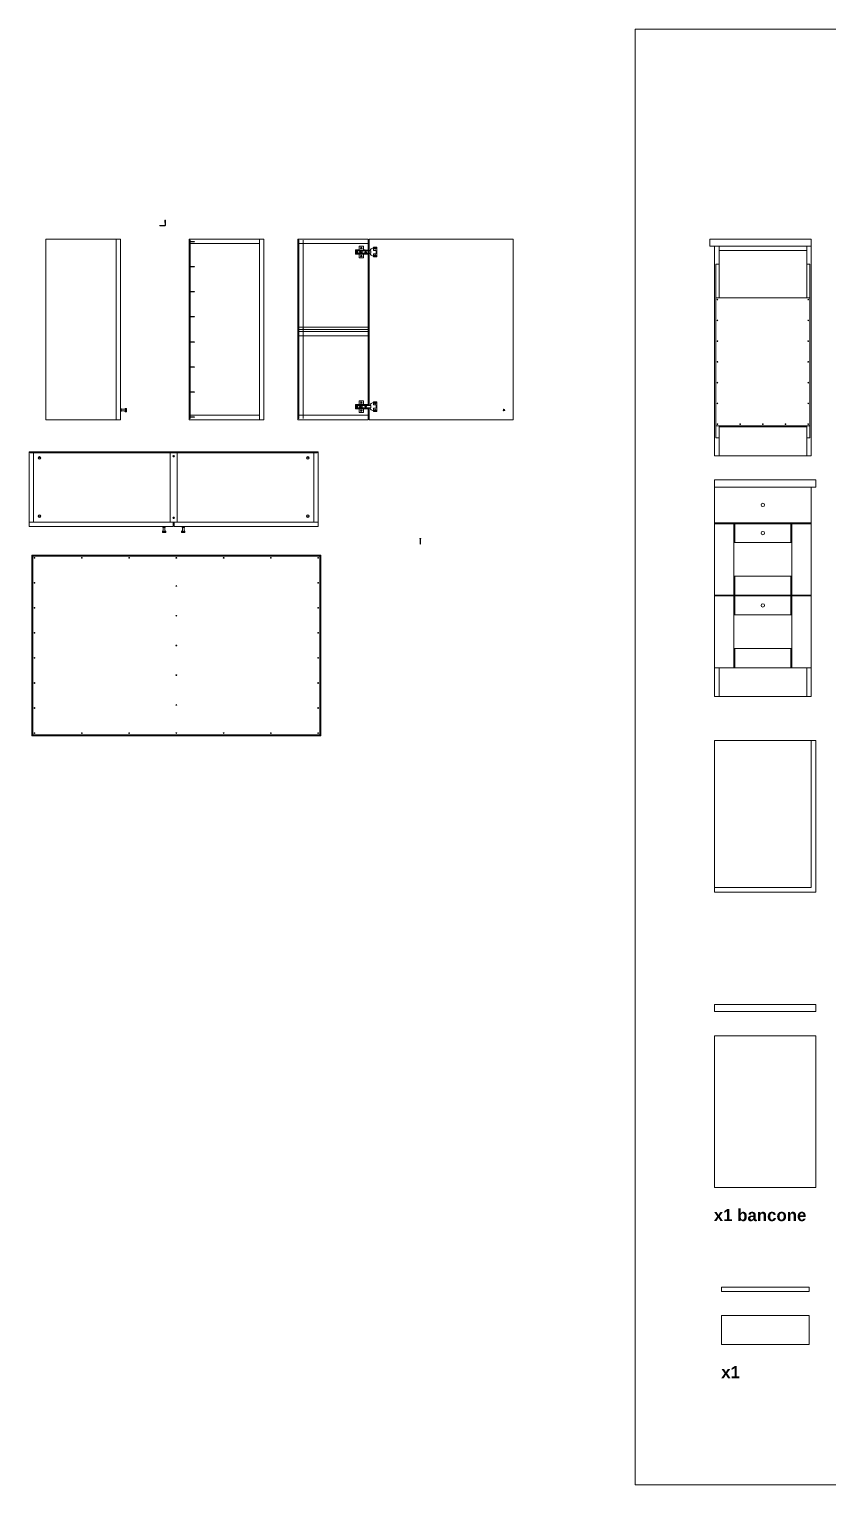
# Model space of a CAD drawing. Header units: metres. Extents: x -27.1 to 47.9, y -10.7 to 6.6.
# Drawn here: x -7.7 to -4.39, y -7.28 to -1.24 of the extents above; entities that cross this region are included whole.
import ezdxf

# ---------------------------------------------------------------- set-up
doc = ezdxf.new("R2010")
doc.units = ezdxf.units.M
doc.header["$MEASUREMENT"] = 0
for name, color, linetype, lineweight in [('0_Num_Penna__3', 3, 'Continuous', 18), ('0_Num_Penna__6', 6, 'Continuous', 18), ('A-FURN-BATH_Num_Penna__251_Num_Penna__251_Num_Penna__2_Num_Penna__251_Num_Penna__251_Num_Penna__251_Num_Penna__251_Num_Penna__251_Num_Penna__251_Num_Penna__251_Num_Penna__251_Num_Penna__251_Num_Penna__86', 86, 'Continuous', 18), ('A-FURN_Num_Penna__252_Num_Penna__252_Num_Penna__3_Num_Penna__252_Num_Penna__252_Num_Penna__252_Num_Penna__252_Num_Penna__252_Num_Penna__252_Num_Penna__252_Num_Penna__3_Num_Penna__3_Num_Penna__3_Num_Penna__3', 3, 'Continuous', 18), ('A-FURN_Num_Penna__252_Num_Penna__252_Num_Penna__3_Num_Penna__252_Num_Penna__252_Num_Penna__252_Num_Penna__252_Num_Penna__252_Num_Penna__252_Num_Penna__252_Num_Penna__62_Num_Penna__62_Num_Penna__62_Num_Penna__62', 62, 'Continuous', 18), ('A-FURN_Num_Penna__252_Num_Penna__252_Num_Penna__3_Num_Penna__252_Num_Penna__252_Num_Penna__252_Num_Penna__252_Num_Penna__252_Num_Penna__252_Num_Penna__252_Num_Penna__6_Num_Penna__6_Num_Penna__6_Num_Penna__6', 6, 'Continuous', 18), ('A-FURN_Num_Penna__252_Num_Penna__252_Num_Penna__3_Num_Penna__252_Num_Penna__252_Num_Penna__252_Num_Penna__252_Num_Penna__252_Num_Penna__252_Num_Penna__252_Num_Penna__8_Num_Penna__8_Num_Penna__8_Num_Penna__8', 8, 'Continuous', 18), ('A-FURN_Num_Penna__252_Num_Penna__252_Num_Penna__3_Num_Penna__252_Num_Penna__252_Num_Penna__252_Num_Penna__252_Num_Penna__252_Num_Penna__252_Num_Penna__5_Num_Penna__5_Num_Penna__5_Num_Penna__5_Num_Penna__5', 5, 'Continuous', 18), ('A-FURN_Num_Penna__8_Num_Penna__8_Num_Penna__8_Num_Penna__8_Num_Penna__8_Num_Penna__8_Num_Penna__8_Num_Penna__8_Num_Penna__8_Num_Penna__8_Num_Penna__82_Num_Penna__3', 3, 'Continuous', 18), ('A-FURN_Num_Penna__8_Num_Penna__8_Num_Penna__8_Num_Penna__8_Num_Penna__8_Num_Penna__8_Num_Penna__8_Num_Penna__8_Num_Penna__8_Num_Penna__8_Num_Penna__82_Num_Penna__82', 82, 'Continuous', 18), ('A-SECT-PATT_Num_Penna__6_Num_Penna__6_Num_Penna__6_Num_Penna__6_Num_Penna__6_Num_Penna__6_Num_Penna__3_Num_Penna__3_Num_Penna__3_Num_Penna__3_Num_Penna__3_Num_Penna__5', 5, 'Continuous', 18), ('A-SECT-PATT_Num_Penna__6_Num_Penna__6_Num_Penna__6_Num_Penna__6_Num_Penna__6_Num_Penna__6_Num_Penna__5_Num_Penna__5_Num_Penna__5_Num_Penna__5_Num_Penna__5_Num_Penna__5', 5, 'Continuous', 18), ('A-SECT-PATT_Num_Penna__6_Num_Penna__6_Num_Penna__6_Num_Penna__6_Num_Penna__6_Num_Penna__6_Num_Penna__6_Num_Penna__6_Num_Penna__6_Num_Penna__3_Num_Penna__3_Num_Penna__5', 5, 'Continuous', 18), ('A-SECT-PATT_Num_Penna__6_Num_Penna__6_Num_Penna__6_Num_Penna__6_Num_Penna__6_Num_Penna__6_Num_Penna__6_Num_Penna__6_Num_Penna__6_Num_Penna__6_Num_Penna__6_Num_Penna__6', 6, 'Continuous', 18), ('A-SECT-PATT_Num_Penna__6_Num_Penna__6_Num_Penna__6_Num_Penna__6_Num_Penna__6_Num_Penna__6_Num_Penna__6_Num_Penna__6_Num_Penna__6_Num_Penna__6_Num_Penna__6_Num_Penna__6_Num_Penna__6', 6, 'Continuous', 18), ('PDF10_Solid Fills_Num_Penna__5_Num_Penna__5_Num_Penna__5_Num_Penna__5_Num_Penna__5_Num_Penna__5_Num_Penna__5', 5, 'Continuous', 18), ('PDF10_Solid Fills_Num_Penna__82_Num_Penna__82_Num_Penna__82_Num_Penna__82_Num_Penna__82_Num_Penna__82_Num_Penna__82', 82, 'Continuous', 18), ('PDF11_Geometry_Num_Penna__7_Num_Penna__7_Num_Penna__7_Num_Penna__8_Num_Penna__8_Num_Penna__8_Num_Penna__8', 8, 'Continuous', 18), ('PDF16_Geometry_Num_Penna__5_Num_Penna__5_Num_Penna__5_Num_Penna__5_Num_Penna__5_Num_Penna__5_Num_Penna__5_Num_Penna__5_Num_Penna__5_Num_Penna__5_Num_Penna__5_Num_Penna__5_Num_Penna__5', 5, 'Continuous', 18), ('PDF16_Geometry_Num_Penna__6_Num_Penna__6_Num_Penna__3_Num_Penna__3_Num_Penna__3_Num_Penna__3_Num_Penna__3_Num_Penna__3_Num_Penna__3_Num_Penna__3_Num_Penna__3_Num_Penna__3_Num_Penna__3', 3, 'Continuous', 18), ('PDF16_Geometry_Num_Penna__6_Num_Penna__6_Num_Penna__6_Num_Penna__3_Num_Penna__3_Num_Penna__3_Num_Penna__3_Num_Penna__3_Num_Penna__3_Num_Penna__3_Num_Penna__3_Num_Penna__3_Num_Penna__3', 3, 'Continuous', 18), ('PDF16_Geometry_Num_Penna__6_Num_Penna__6_Num_Penna__6_Num_Penna__6_Num_Penna__6_Num_Penna__6_Num_Penna__6_Num_Penna__6_Num_Penna__6_Num_Penna__6_Num_Penna__6_Num_Penna__6_Num_Penna__6', 6, 'Continuous', 18), ('PDF17_Geometry_Num_Penna__1_Num_Penna__255_Num_Penna__255_Num_Penna__255_Num_Penna__255_Num_Penna__255_Num_Penna__255', 255, 'Continuous', 18), ('PDF_Geometry_Num_Penna__7_Num_Penna__7_Num_Penna__3_Num_Penna__3_Num_Penna__3_Num_Penna__3_Num_Penna__3_Num_Penna__3_Num_Penna__6_Num_Penna__6_Num_Penna__6_Num_Penna__6_Num_Penna__6', 6, 'Continuous', 18), ('PDF_Geometry_Num_Penna__7_Num_Penna__7_Num_Penna__3_Num_Penna__6_Num_Penna__6_Num_Penna__6_Num_Penna__6_Num_Penna__6_Num_Penna__6_Num_Penna__6_Num_Penna__6_Num_Penna__6_Num_Penna__6', 6, 'Continuous', 18), ('viti_Num_Penna__6_Num_Penna__6_Num_Penna__6_Num_Penna__6', 6, 'Continuous', 18)]:
    doc.layers.add(name, color=color, linetype=linetype, lineweight=lineweight)
doc.styles.add('GENERATED_STYLE_2', font='Arial')

msp = doc.modelspace()

# ---------------------------------------------------------------- hatches: boundary and pattern name
at = {"layer": 'PDF17_Geometry_Num_Penna__1_Num_Penna__255_Num_Penna__255_Num_Penna__255_Num_Penna__255_Num_Penna__255_Num_Penna__255', "linetype": 'Continuous', "lineweight": 18}
for points in [[(-7.1311, -2.9304, 0.006677), (-7.1309, -2.9302)], [(-7.1294, -2.9167, 0.006744), (-7.1292, -2.9165)], [(-7.1294, -2.9198, 0.006744), (-7.1292, -2.9196)], [(-7.1288, -2.9436, 0.006666), (-7.1286, -2.9434)], [(-7.1286, -2.9434, 0.035982), (-7.1284, -2.9434)], [(-7.1187, -2.9303, 0.006666), (-7.1185, -2.9302)], [(-7.1169, -2.9167, 0.006677), (-7.1167, -2.9166)]]:
    msp.add_hatch(color=255, dxfattribs=at).paths.add_polyline_path(points)

# ---------------------------------------------------------------- linework, layer by layer
at = {"layer": '0_Num_Penna__3', "color": 3, "linetype": 'Continuous', "lineweight": 18}
msp.add_line((-4.4563, -4.8039), (-4.8563, -4.8039), dxfattribs=at)
at = {"layer": '0_Num_Penna__6', "color": 6, "linetype": 'Continuous', "lineweight": 18}
for p, q in [((-4.8283, -6.4631), (-4.4643, -6.4631)), ((-4.8283, -6.4811), (-4.8283, -6.4631)), ((-4.4643, -6.4811), (-4.4643, -6.4631)), ((-4.8283, -6.4811), (-4.4643, -6.4811)), ((-4.8283, -6.5811), (-4.4643, -6.5811)), ((-4.8283, -6.7011), (-4.8283, -6.5811)), ((-4.4643, -6.5811), (-4.4643, -6.7011)), ((-4.4643, -6.7011), (-4.8283, -6.7011))]:
    msp.add_line(p, q, dxfattribs=at)
at = {"layer": 'A-FURN_Num_Penna__252_Num_Penna__252_Num_Penna__3_Num_Penna__252_Num_Penna__252_Num_Penna__252_Num_Penna__252_Num_Penna__252_Num_Penna__252_Num_Penna__252_Num_Penna__3_Num_Penna__3_Num_Penna__3_Num_Penna__3', "color": 3, "linetype": 'Continuous', "lineweight": 18}
msp.add_line((-6.295, -2.4865), (-6.5825, -2.4865), dxfattribs=at)
at = {"layer": 'A-FURN_Num_Penna__252_Num_Penna__252_Num_Penna__3_Num_Penna__252_Num_Penna__252_Num_Penna__252_Num_Penna__252_Num_Penna__252_Num_Penna__252_Num_Penna__252_Num_Penna__62_Num_Penna__62_Num_Penna__62_Num_Penna__62', "color": 62, "linetype": 'Continuous', "lineweight": 18}
for centre in [(-6.5645, -2.4865), (-6.5645, -2.5135)]:
    msp.add_circle(centre, 0.002, dxfattribs=at)
at = {"layer": 'A-FURN_Num_Penna__252_Num_Penna__252_Num_Penna__3_Num_Penna__252_Num_Penna__252_Num_Penna__252_Num_Penna__252_Num_Penna__252_Num_Penna__252_Num_Penna__252_Num_Penna__6_Num_Penna__6_Num_Penna__6_Num_Penna__6', "color": 6, "linetype": 'Continuous', "lineweight": 18}
for p, q in [((-6.295, -2.4775), (-6.5825, -2.4775)), ((-6.295, -2.4955), (-6.5825, -2.4955)), ((-6.295, -2.5135), (-6.5825, -2.5135))]:
    msp.add_line(p, q, dxfattribs=at)
at = {"layer": 'A-FURN_Num_Penna__252_Num_Penna__252_Num_Penna__3_Num_Penna__252_Num_Penna__252_Num_Penna__252_Num_Penna__252_Num_Penna__252_Num_Penna__252_Num_Penna__252_Num_Penna__8_Num_Penna__8_Num_Penna__8_Num_Penna__8', "color": 8, "linetype": 'Continuous', "lineweight": 18}
for p, q in [((-7.1598, -2.0574), (-7.1598, -2.0544)), ((-7.1598, -2.0544), (-7.159, -2.0544)), ((-7.159, -2.0574), (-7.159, -2.0544)), ((-7.1388, -2.0332), (-7.1358, -2.0332)), ((-7.1388, -2.0332), (-7.1388, -2.0341)), ((-7.1388, -2.0341), (-7.1358, -2.0341)), ((-7.1358, -2.0332), (-7.1358, -2.0341)), ((-7.1598, -2.0574), (-7.159, -2.0574)), ((-7.0382, -2.1243), (-7.0382, -2.1213)), ((-7.0382, -2.1213), (-7.0374, -2.1213)), ((-7.0382, -2.1243), (-7.0374, -2.1243)), ((-7.0374, -2.1243), (-7.0374, -2.1213)), ((-7.0382, -2.2282), (-7.0382, -2.2252)), ((-7.0382, -2.2252), (-7.0374, -2.2252)), ((-7.0382, -2.2282), (-7.0374, -2.2282)), ((-7.0374, -2.2282), (-7.0374, -2.2252)), ((-7.0382, -2.3321), (-7.0382, -2.3291)), ((-7.0382, -2.3291), (-7.0374, -2.3291)), ((-7.0382, -2.3321), (-7.0374, -2.3321)), ((-7.0374, -2.3321), (-7.0374, -2.3291)), ((-7.0382, -2.4361), (-7.0382, -2.4331)), ((-7.0382, -2.4331), (-7.0374, -2.4331)), ((-7.0382, -2.4361), (-7.0374, -2.4361)), ((-7.0374, -2.4361), (-7.0374, -2.4331)), ((-7.0382, -2.54), (-7.0382, -2.537)), ((-7.0382, -2.537), (-7.0374, -2.537)), ((-7.0374, -2.54), (-7.0374, -2.537)), ((-7.0382, -2.54), (-7.0374, -2.54)), ((-7.0382, -2.6439), (-7.0382, -2.6409)), ((-7.0382, -2.6409), (-7.0374, -2.6409)), ((-7.0382, -2.6439), (-7.0374, -2.6439)), ((-7.0374, -2.6439), (-7.0374, -2.6409)), ((-7.0382, -2.7478), (-7.0382, -2.7448)), ((-7.0382, -2.7448), (-7.0374, -2.7448)), ((-7.0382, -2.7478), (-7.0374, -2.7478)), ((-7.0374, -2.7478), (-7.0374, -2.7448)), ((-7.0382, -2.8518), (-7.0382, -2.8488)), ((-7.0382, -2.8488), (-7.0374, -2.8488)), ((-7.0382, -2.8518), (-7.0374, -2.8518)), ((-7.0374, -2.8518), (-7.0374, -2.8488)), ((-6.0797, -3.3554), (-6.0767, -3.3554)), ((-6.0797, -3.3554), (-6.0797, -3.3563)), ((-6.0797, -3.3563), (-6.0767, -3.3563)), ((-6.0767, -3.3554), (-6.0767, -3.3563))]:
    msp.add_line(p, q, dxfattribs=at)
at = {"layer": 'A-FURN_Num_Penna__252_Num_Penna__252_Num_Penna__3_Num_Penna__252_Num_Penna__252_Num_Penna__252_Num_Penna__252_Num_Penna__252_Num_Penna__252_Num_Penna__5_Num_Penna__5_Num_Penna__5_Num_Penna__5_Num_Penna__5', "color": 5, "linetype": 'Continuous', "lineweight": 18}
for centre in [(-4.8451, -2.363), (-4.4676, -2.363), (-4.8451, -2.4492), (-4.4676, -2.4492), (-4.8451, -2.5354), (-4.4676, -2.5354), (-4.8451, -2.6216), (-4.4676, -2.6216), (-4.8451, -2.7078), (-4.4676, -2.7078), (-4.8451, -2.794), (-4.4676, -2.794), (-4.8451, -2.8802), (-4.7507, -2.8802), (-4.6563, -2.8802), (-4.562, -2.8802), (-4.4676, -2.8802), (-7.6796, -3.4351), (-7.4834, -3.4351), (-7.2871, -3.4351), (-7.0909, -3.4351), (-6.8946, -3.4351), (-6.6984, -3.4351), (-6.5021, -3.4351), (-7.6796, -3.539), (-7.0909, -3.5519), (-6.5021, -3.539), (-7.6796, -3.643), (-7.0909, -3.6754), (-6.5021, -3.643), (-7.6796, -3.7469), (-6.5021, -3.7469), (-7.0909, -3.7989), (-7.6796, -3.8508), (-6.5021, -3.8508), (-7.0909, -3.9224), (-7.6796, -3.9548), (-6.5021, -3.9548), (-7.0909, -4.0459), (-7.6796, -4.0587), (-6.5021, -4.0587), (-7.6796, -4.1626), (-7.4834, -4.1626), (-7.2871, -4.1626), (-7.0909, -4.1626), (-6.8946, -4.1626), (-6.6984, -4.1626), (-6.5021, -4.1626)]:
    msp.add_circle(centre, 0.0015, dxfattribs=at)
at = {"layer": 'A-FURN_Num_Penna__8_Num_Penna__8_Num_Penna__8_Num_Penna__8_Num_Penna__8_Num_Penna__8_Num_Penna__8_Num_Penna__8_Num_Penna__8_Num_Penna__8_Num_Penna__82_Num_Penna__3', "color": 3, "linetype": 'Continuous', "lineweight": 18}
msp.add_line((-4.4563, -4.1939), (-4.4563, -4.8039), dxfattribs=at)
at = {"layer": 'A-FURN_Num_Penna__8_Num_Penna__8_Num_Penna__8_Num_Penna__8_Num_Penna__8_Num_Penna__8_Num_Penna__8_Num_Penna__8_Num_Penna__8_Num_Penna__8_Num_Penna__82_Num_Penna__82', "color": 82, "linetype": 'Continuous', "lineweight": 18}
for p, q in [((-5.1859, -1.24), (2.814, -1.24)), ((-5.1859, -7.2841), (-5.1859, -1.24)), ((2.814, -7.2841), (-5.1859, -7.2841))]:
    msp.add_line(p, q, dxfattribs=at)
at = {"layer": 'A-SECT-PATT_Num_Penna__6_Num_Penna__6_Num_Penna__6_Num_Penna__6_Num_Penna__6_Num_Penna__6_Num_Penna__3_Num_Penna__3_Num_Penna__3_Num_Penna__3_Num_Penna__3_Num_Penna__5', "color": 5, "linetype": 'Continuous', "lineweight": 18}
for p, q in [((-4.8563, -3.2895), (-4.8563, -3.2935)), ((-4.4563, -3.2895), (-4.4563, -3.2935)), ((-4.8563, -3.5895), (-4.8563, -3.5935)), ((-4.4563, -3.5895), (-4.4563, -3.5935))]:
    msp.add_line(p, q, dxfattribs=at)
at = {"layer": 'A-SECT-PATT_Num_Penna__6_Num_Penna__6_Num_Penna__6_Num_Penna__6_Num_Penna__6_Num_Penna__6_Num_Penna__5_Num_Penna__5_Num_Penna__5_Num_Penna__5_Num_Penna__5_Num_Penna__5', "color": 5, "linetype": 'Continuous', "lineweight": 18}
for centre in [(-4.6563, -3.2155), (-4.6563, -3.3325), (-4.6563, -3.6325)]:
    msp.add_circle(centre, 0.007, dxfattribs=at)
at = {"layer": 'A-SECT-PATT_Num_Penna__6_Num_Penna__6_Num_Penna__6_Num_Penna__6_Num_Penna__6_Num_Penna__6_Num_Penna__6_Num_Penna__6_Num_Penna__6_Num_Penna__3_Num_Penna__3_Num_Penna__5', "color": 5, "linetype": 'Continuous', "lineweight": 18}
msp.add_line((-4.8383, -3.0115), (-4.4743, -3.0115), dxfattribs=at)
at = {"layer": 'A-SECT-PATT_Num_Penna__6_Num_Penna__6_Num_Penna__6_Num_Penna__6_Num_Penna__6_Num_Penna__6_Num_Penna__6_Num_Penna__6_Num_Penna__6_Num_Penna__6_Num_Penna__6_Num_Penna__6', "color": 6, "linetype": 'Continuous', "lineweight": 18}
for p, q in [((-4.8763, -2.1115), (-4.8763, -2.1415)), ((-4.4563, -2.1115), (-4.8763, -2.1115)), ((-4.4563, -2.1115), (-4.4563, -2.1415)), ((-4.8763, -2.1415), (-4.4563, -2.1415)), ((-4.8563, -2.1415), (-4.8563, -2.8915)), ((-4.8383, -2.1415), (-4.8383, -2.3562)), ((-4.8383, -2.1595), (-4.4743, -2.1595)), ((-4.4743, -2.1415), (-4.4743, -2.3562)), ((-4.4563, -2.1415), (-4.4563, -2.8915)), ((-4.8518, -2.2165), (-4.8518, -2.9365)), ((-4.8518, -2.2165), (-4.8383, -2.2165)), ((-4.4743, -2.2165), (-4.4608, -2.2165)), ((-4.4608, -2.2165), (-4.4608, -2.9365)), ((-4.8518, -2.3562), (-4.4608, -2.3562)), ((-4.8563, -2.8915), (-4.8563, -3.0115)), ((-4.8518, -2.887), (-4.8383, -2.887)), ((-4.8383, -2.887), (-4.8383, -3.0115)), ((-4.8383, -2.887), (-4.4743, -2.887)), ((-4.8383, -2.8915), (-4.4743, -2.8915)), ((-4.4743, -2.887), (-4.4743, -3.0115)), ((-4.4743, -2.887), (-4.4608, -2.887)), ((-4.4563, -2.8915), (-4.4563, -3.0115)), ((-4.8518, -2.9365), (-4.8383, -2.9365)), ((-4.4743, -2.9365), (-4.4608, -2.9365)), ((-4.8563, -3.0115), (-4.8383, -3.0115)), ((-4.4743, -3.0115), (-4.4563, -3.0115)), ((-4.8563, -3.1115), (-4.4363, -3.1115)), ((-4.8563, -3.1115), (-4.8563, -3.2895)), ((-4.4363, -3.1415), (-4.8563, -3.1415)), ((-4.4563, -3.1415), (-4.4563, -3.2895)), ((-4.4363, -3.1115), (-4.4363, -3.1415)), ((-4.4563, -3.2895), (-4.8563, -3.2895)), ((-4.4563, -3.2935), (-4.8563, -3.2935)), ((-4.8563, -3.2935), (-4.8563, -3.5895)), ((-4.7763, -3.2935), (-4.7763, -3.5895)), ((-4.7723, -3.2935), (-4.7723, -3.3715)), ((-4.5403, -3.2935), (-4.5403, -3.3715)), ((-4.5363, -3.2935), (-4.5363, -3.5895)), ((-4.4563, -3.2935), (-4.4563, -3.5895)), ((-4.5363, -3.3715), (-4.7763, -3.3715)), ((-4.5363, -3.5115), (-4.7763, -3.5115)), ((-4.7723, -3.5115), (-4.7723, -3.5895)), ((-4.5403, -3.5115), (-4.5403, -3.5895)), ((-4.8563, -3.5895), (-4.4563, -3.5895)), ((-4.8563, -3.5935), (-4.4563, -3.5935)), ((-4.8563, -3.5935), (-4.8563, -4.0115)), ((-4.7763, -3.5935), (-4.7763, -3.8915)), ((-4.7723, -3.5935), (-4.7723, -3.6715)), ((-4.5403, -3.5935), (-4.5403, -3.6715)), ((-4.5363, -3.5935), (-4.5363, -3.8915)), ((-4.4563, -3.5935), (-4.4563, -4.0115)), ((-4.5363, -3.6715), (-4.7763, -3.6715)), ((-4.5363, -3.8115), (-4.7763, -3.8115)), ((-4.7723, -3.8115), (-4.7723, -3.8915)), ((-4.5403, -3.8115), (-4.5403, -3.8915)), ((-4.4563, -3.8915), (-4.8563, -3.8915)), ((-4.8383, -3.8915), (-4.8383, -4.0115)), ((-4.4743, -3.8915), (-4.4743, -4.0115)), ((-4.4563, -4.0115), (-4.8563, -4.0115)), ((-4.8563, -4.1939), (-4.8563, -4.8239)), ((-4.8563, -4.1939), (-4.4363, -4.1939)), ((-4.4363, -4.1939), (-4.4363, -4.8239)), ((-4.8563, -4.8239), (-4.4363, -4.8239)), ((-4.8563, -5.2891), (-4.4363, -5.2891)), ((-4.8563, -5.2891), (-4.8563, -5.3191)), ((-4.4363, -5.2891), (-4.4363, -5.3191)), ((-4.4363, -5.3191), (-4.8563, -5.3191)), ((-4.8563, -5.4191), (-4.8563, -6.0491)), ((-4.8563, -5.4191), (-4.4363, -5.4191)), ((-4.4363, -5.4191), (-4.4363, -6.0491)), ((-4.8563, -6.0491), (-4.4363, -6.0491))]:
    msp.add_line(p, q, dxfattribs=at)
at = {"layer": 'A-SECT-PATT_Num_Penna__6_Num_Penna__6_Num_Penna__6_Num_Penna__6_Num_Penna__6_Num_Penna__6_Num_Penna__6_Num_Penna__6_Num_Penna__6_Num_Penna__6_Num_Penna__6_Num_Penna__6_Num_Penna__6', "color": 6, "linetype": 'Continuous', "lineweight": 18}
for p, q in [((-6.291, -2.1115), (-6.291, -2.8021)), ((-6.291, -2.8129), (-6.291, -2.8615))]:
    msp.add_line(p, q, dxfattribs=at)
at = {"layer": 'PDF10_Solid Fills_Num_Penna__5_Num_Penna__5_Num_Penna__5_Num_Penna__5_Num_Penna__5_Num_Penna__5_Num_Penna__5', "color": 5, "linetype": 'Continuous', "lineweight": 18}
for p, q in [((-5.7322, -2.8215), (-5.7315, -2.8205)), ((-5.7322, -2.8215), (-5.7315, -2.8225)), ((-5.7315, -2.8205), (-5.7304, -2.8205)), ((-5.7315, -2.8225), (-5.7304, -2.8225)), ((-5.7297, -2.8215), (-5.7304, -2.8205)), ((-5.7297, -2.8215), (-5.7304, -2.8225)), ((-7.6566, -3.0196), (-7.6616, -3.0196)), ((-7.6566, -3.0206), (-7.6616, -3.0206)), ((-7.1033, -3.0131), (-7.1027, -3.0121)), ((-7.1033, -3.0131), (-7.1027, -3.0141)), ((-7.1027, -3.0121), (-7.1015, -3.0121)), ((-7.1027, -3.0141), (-7.1015, -3.0141)), ((-7.1009, -3.0131), (-7.1015, -3.0121)), ((-7.1009, -3.0131), (-7.1015, -3.0141)), ((-6.5476, -3.0196), (-6.5426, -3.0196)), ((-6.5476, -3.0206), (-6.5426, -3.0206)), ((-7.6566, -3.2616), (-7.6616, -3.2616)), ((-7.6566, -3.2626), (-7.6616, -3.2626)), ((-6.5476, -3.2616), (-6.5426, -3.2616)), ((-6.5476, -3.2626), (-6.5426, -3.2626)), ((-7.1033, -3.2691), (-7.1027, -3.2681)), ((-7.1033, -3.2691), (-7.1027, -3.2701)), ((-7.1027, -3.2681), (-7.1015, -3.2681)), ((-7.1027, -3.2701), (-7.1015, -3.2701)), ((-7.1009, -3.2691), (-7.1015, -3.2681)), ((-7.1009, -3.2691), (-7.1015, -3.2701))]:
    msp.add_line(p, q, dxfattribs=at)
for centre, radius in [((-5.731, -2.8215), 0.003), ((-7.6591, -3.0201), 0.005), ((-7.1021, -3.0131), 0.003), ((-6.5451, -3.0201), 0.005), ((-7.6591, -3.2621), 0.005), ((-6.5451, -3.2621), 0.005), ((-7.1021, -3.2691), 0.003)]:
    msp.add_circle(centre, radius, dxfattribs=at)
for centre, start, end in [((-7.6616, -3.0201), 90, 270), ((-7.6566, -3.0201), 270, 90), ((-6.5476, -3.0201), 90, 270), ((-6.5426, -3.0201), 270, 90), ((-7.6616, -3.2621), 90, 270), ((-7.6566, -3.2621), 270, 90), ((-6.5476, -3.2621), 90, 270), ((-6.5426, -3.2621), 270, 90)]:
    msp.add_arc(centre, 0.0005, start, end, dxfattribs=at)
at = {"layer": 'PDF10_Solid Fills_Num_Penna__82_Num_Penna__82_Num_Penna__82_Num_Penna__82_Num_Penna__82_Num_Penna__82_Num_Penna__82', "color": 82, "linetype": 'Continuous', "lineweight": 18}
for p, q in [((-7.6641, -3.0196), (-7.6641, -3.0196)), ((-7.6641, -3.0206), (-7.6641, -3.0206)), ((-7.6541, -3.0196), (-7.6541, -3.0196)), ((-7.6541, -3.0206), (-7.6541, -3.0206)), ((-6.5501, -3.0196), (-6.5501, -3.0196)), ((-6.5501, -3.0206), (-6.5501, -3.0206)), ((-6.5401, -3.0196), (-6.5401, -3.0196)), ((-6.5401, -3.0206), (-6.5401, -3.0206))]:
    msp.add_line(p, q, dxfattribs=at)
at = {"layer": 'PDF11_Geometry_Num_Penna__7_Num_Penna__7_Num_Penna__7_Num_Penna__8_Num_Penna__8_Num_Penna__8_Num_Penna__8', "color": 8, "linetype": 'Continuous', "lineweight": 18, "flags": 128}
for points in [[(-7.1381, -2.0341), (-7.138, -2.0541)], [(-7.1372, -2.0558), (-7.138, -2.0541)], [(-7.1365, -2.0541), (-7.1372, -2.0558)], [(-7.1365, -2.0341), (-7.1365, -2.0541)], [(-7.159, -2.0551), (-7.1389, -2.0551)], [(-7.159, -2.0566), (-7.1389, -2.0566)], [(-7.1389, -2.0551), (-7.1372, -2.0558)], [(-7.1372, -2.0558), (-7.1389, -2.0566)], [(-7.0374, -2.122), (-7.0173, -2.1219)], [(-7.0374, -2.1235), (-7.0173, -2.1235)], [(-7.0173, -2.1219), (-7.0156, -2.1227)], [(-7.0156, -2.1227), (-7.0173, -2.1235)], [(-7.0374, -2.2259), (-7.0173, -2.2259)], [(-7.0374, -2.2275), (-7.0173, -2.2274)], [(-7.0173, -2.2259), (-7.0156, -2.2266)], [(-7.0156, -2.2266), (-7.0173, -2.2274)], [(-7.0374, -2.3299), (-7.0173, -2.3298)], [(-7.0374, -2.3314), (-7.0173, -2.3313)], [(-7.0173, -2.3298), (-7.0156, -2.3306)], [(-7.0156, -2.3306), (-7.0173, -2.3313)], [(-7.0374, -2.4338), (-7.0173, -2.4337)], [(-7.0374, -2.4353), (-7.0173, -2.4352)], [(-7.0173, -2.4337), (-7.0156, -2.4345)], [(-7.0156, -2.4345), (-7.0173, -2.4352)], [(-7.0374, -2.5377), (-7.0173, -2.5377)], [(-7.0173, -2.5377), (-7.0156, -2.5384)], [(-7.0156, -2.5384), (-7.0173, -2.5392)], [(-7.0374, -2.5392), (-7.0173, -2.5392)], [(-7.0374, -2.6417), (-7.0173, -2.6416)], [(-7.0374, -2.6432), (-7.0173, -2.6431)], [(-7.0173, -2.6416), (-7.0156, -2.6423)], [(-7.0156, -2.6423), (-7.0173, -2.6431)], [(-7.0374, -2.7456), (-7.0173, -2.7455)], [(-7.0374, -2.7471), (-7.0173, -2.747)], [(-7.0173, -2.7455), (-7.0156, -2.7463)], [(-7.0156, -2.7463), (-7.0173, -2.747)], [(-7.0374, -2.8495), (-7.0173, -2.8494)], [(-7.0374, -2.851), (-7.0173, -2.851)], [(-7.0173, -2.8494), (-7.0156, -2.8502)], [(-7.0156, -2.8502), (-7.0173, -2.851)], [(-6.079, -3.3563), (-6.0789, -3.3764)], [(-6.0781, -3.378), (-6.0789, -3.3764)], [(-6.0774, -3.3764), (-6.0781, -3.378)], [(-6.0774, -3.3563), (-6.0774, -3.3764)]]:
    msp.add_lwpolyline(points, dxfattribs=at)
at = {"layer": 'PDF16_Geometry_Num_Penna__5_Num_Penna__5_Num_Penna__5_Num_Penna__5_Num_Penna__5_Num_Penna__5_Num_Penna__5_Num_Penna__5_Num_Penna__5_Num_Penna__5_Num_Penna__5_Num_Penna__5_Num_Penna__5', "color": 5, "linetype": 'Continuous', "lineweight": 18}
for p, q in [((-7.3197, -2.817), (-7.3234, -2.817)), ((-7.3234, -2.817), (-7.3234, -2.8259)), ((-7.3197, -2.8259), (-7.3234, -2.8259)), ((-7.3197, -2.817), (-7.3197, -2.8259)), ((-7.3066, -2.8185), (-7.3182, -2.8185)), ((-7.3066, -2.8245), (-7.3182, -2.8245)), ((-7.3023, -2.8145), (-7.3066, -2.8185)), ((-7.3023, -2.8285), (-7.3066, -2.8245)), ((-7.2984, -2.8145), (-7.3023, -2.8145)), ((-7.3023, -2.8145), (-7.3023, -2.8285)), ((-7.2984, -2.8285), (-7.3023, -2.8285)), ((-7.2984, -2.8145), (-7.2984, -2.8285)), ((-7.1491, -3.3261), (-7.1451, -3.3218)), ((-7.1376, -3.3051), (-7.1466, -3.3051)), ((-7.1466, -3.3087), (-7.1466, -3.3051)), ((-7.1376, -3.3087), (-7.1466, -3.3087)), ((-7.1451, -3.3218), (-7.1451, -3.3102)), ((-7.1391, -3.3218), (-7.1391, -3.3102)), ((-7.1351, -3.3261), (-7.1391, -3.3218)), ((-7.1376, -3.3087), (-7.1376, -3.3051)), ((-7.0691, -3.3261), (-7.0651, -3.3218)), ((-7.0576, -3.3051), (-7.0666, -3.3051)), ((-7.0666, -3.3087), (-7.0666, -3.3051)), ((-7.0576, -3.3087), (-7.0666, -3.3087)), ((-7.0651, -3.3218), (-7.0651, -3.3102)), ((-7.0591, -3.3218), (-7.0591, -3.3102)), ((-7.0551, -3.3261), (-7.0591, -3.3218)), ((-7.0576, -3.3087), (-7.0576, -3.3051)), ((-7.1351, -3.3261), (-7.1491, -3.3261)), ((-7.1491, -3.3301), (-7.1491, -3.3261)), ((-7.1351, -3.3301), (-7.1491, -3.3301)), ((-7.1351, -3.3301), (-7.1351, -3.3261)), ((-7.0551, -3.3261), (-7.0691, -3.3261)), ((-7.0691, -3.3301), (-7.0691, -3.3261)), ((-7.0551, -3.3301), (-7.0691, -3.3301)), ((-7.0551, -3.3301), (-7.0551, -3.3261))]:
    msp.add_line(p, q, dxfattribs=at)
for centre, start, end in [((-7.3182, -2.817), 180, 270), ((-7.3182, -2.8259), 90, 180), ((-7.1466, -3.3102), 0, 90), ((-7.1376, -3.3102), 90, 180), ((-7.0666, -3.3102), 0, 90), ((-7.0576, -3.3102), 90, 180)]:
    msp.add_arc(centre, 0.00148, start, end, dxfattribs=at)
at = {"layer": 'PDF16_Geometry_Num_Penna__6_Num_Penna__6_Num_Penna__3_Num_Penna__3_Num_Penna__3_Num_Penna__3_Num_Penna__3_Num_Penna__3_Num_Penna__3_Num_Penna__3_Num_Penna__3_Num_Penna__3_Num_Penna__3', "color": 3, "linetype": 'Continuous', "lineweight": 18}
for p, q in [((-7.6976, -2.9951), (-7.6841, -2.9951)), ((-6.5201, -2.9951), (-6.5066, -2.9951))]:
    msp.add_line(p, q, dxfattribs=at)
at = {"layer": 'PDF16_Geometry_Num_Penna__6_Num_Penna__6_Num_Penna__6_Num_Penna__3_Num_Penna__3_Num_Penna__3_Num_Penna__3_Num_Penna__3_Num_Penna__3_Num_Penna__3_Num_Penna__3_Num_Penna__3_Num_Penna__3', "color": 3, "linetype": 'Continuous', "lineweight": 18}
for p, q in [((-7.6864, -3.4239), (-7.6729, -3.4239)), ((-6.5089, -3.4239), (-6.4954, -3.4239)), ((-7.6864, -4.1739), (-7.6729, -4.1739)), ((-6.5089, -4.1739), (-6.4954, -4.1739))]:
    msp.add_line(p, q, dxfattribs=at)
at = {"layer": 'PDF16_Geometry_Num_Penna__6_Num_Penna__6_Num_Penna__6_Num_Penna__6_Num_Penna__6_Num_Penna__6_Num_Penna__6_Num_Penna__6_Num_Penna__6_Num_Penna__6_Num_Penna__6_Num_Penna__6_Num_Penna__6', "color": 6, "linetype": 'Continuous', "lineweight": 18}
for p, q in [((-7.6334, -2.8615), (-7.6334, -2.1115)), ((-7.6334, -2.1115), (-7.3234, -2.1115)), ((-7.3414, -2.1115), (-7.3414, -2.8615)), ((-7.3234, -2.1115), (-7.3234, -2.8615)), ((-7.0382, -2.8615), (-7.0382, -2.1115)), ((-7.0382, -2.1115), (-6.7282, -2.1115)), ((-6.7462, -2.1115), (-6.7462, -2.8615)), ((-6.7282, -2.1115), (-6.7282, -2.8615)), ((-6.587, -2.1115), (-6.295, -2.1115)), ((-6.587, -2.8615), (-6.587, -2.1115)), ((-6.295, -2.1115), (-6.295, -2.8021)), ((-6.291, -2.1115), (-5.693, -2.1115)), ((-5.693, -2.1115), (-5.693, -2.8615)), ((-7.0382, -2.116), (-7.0337, -2.116)), ((-7.0337, -2.122), (-7.0337, -2.116)), ((-7.0337, -2.2259), (-7.0337, -2.1235)), ((-7.0337, -2.1295), (-6.7462, -2.1295)), ((-6.587, -2.116), (-6.5825, -2.116)), ((-6.5825, -2.857), (-6.5825, -2.116)), ((-6.5825, -2.1295), (-6.295, -2.1295)), ((-6.5645, -2.857), (-6.5645, -2.116)), ((-7.0337, -2.3299), (-7.0337, -2.2274)), ((-7.0337, -2.4338), (-7.0337, -2.3314)), ((-7.0337, -2.5377), (-7.0337, -2.4353)), ((-7.0337, -2.6416), (-7.0337, -2.5392)), ((-7.0337, -2.7456), (-7.0337, -2.6432)), ((-7.0337, -2.8495), (-7.0337, -2.7471)), ((-6.295, -2.8129), (-6.295, -2.8615)), ((-7.6334, -2.8615), (-7.3234, -2.8615)), ((-7.0382, -2.857), (-7.0337, -2.857)), ((-7.0382, -2.8615), (-6.7282, -2.8615)), ((-7.0337, -2.8435), (-6.7462, -2.8435)), ((-7.0337, -2.857), (-7.0337, -2.851)), ((-6.587, -2.857), (-6.5825, -2.857)), ((-6.587, -2.8615), (-6.295, -2.8615)), ((-6.5825, -2.8435), (-6.295, -2.8435)), ((-6.291, -2.8615), (-5.693, -2.8615)), ((-7.7021, -2.9951), (-7.6976, -2.9951)), ((-7.7021, -2.9951), (-7.7021, -3.3051)), ((-7.6976, -2.9951), (-7.6976, -2.9996)), ((-7.6976, -2.9996), (-6.5066, -2.9996)), ((-7.6841, -2.9951), (-7.6841, -3.2871)), ((-7.6841, -2.9951), (-6.5201, -2.9951)), ((-6.5201, -2.9951), (-6.5201, -3.2871)), ((-6.5066, -2.9951), (-6.5066, -2.9996)), ((-6.5066, -2.9951), (-6.5021, -2.9951)), ((-6.5021, -2.9951), (-6.5021, -3.3051)), ((-7.7021, -3.2871), (-6.5021, -3.2871)), ((-7.7021, -3.3051), (-7.1041, -3.3051)), ((-7.1041, -3.3051), (-7.1041, -3.2871)), ((-7.1001, -3.3051), (-7.1001, -3.2871)), ((-7.1001, -3.3051), (-6.5021, -3.3051)), ((-7.6909, -3.4239), (-7.6909, -4.1739)), ((-7.6909, -3.4239), (-7.6864, -3.4239)), ((-7.6864, -3.4239), (-7.6864, -4.1739)), ((-7.6864, -3.4284), (-7.6729, -3.4284)), ((-7.6729, -3.4239), (-6.5089, -3.4239)), ((-7.6729, -3.4284), (-6.5089, -3.4284)), ((-6.5089, -3.4284), (-6.4954, -3.4284)), ((-6.4954, -3.4239), (-6.4954, -4.1739)), ((-6.4954, -3.4239), (-6.4909, -3.4239)), ((-6.4909, -3.4239), (-6.4909, -4.1739)), ((-7.6864, -4.1694), (-7.6729, -4.1694)), ((-7.6729, -4.1694), (-7.6729, -4.1739)), ((-7.6729, -4.1694), (-6.5089, -4.1694)), ((-6.5089, -4.1694), (-6.4954, -4.1694)), ((-6.5089, -4.1694), (-6.5089, -4.1739)), ((-7.6909, -4.1739), (-7.6864, -4.1739)), ((-7.6729, -4.1739), (-6.5089, -4.1739)), ((-6.4954, -4.1739), (-6.4909, -4.1739))]:
    msp.add_line(p, q, dxfattribs=at)
at = {"layer": 'PDF_Geometry_Num_Penna__7_Num_Penna__7_Num_Penna__3_Num_Penna__3_Num_Penna__3_Num_Penna__3_Num_Penna__3_Num_Penna__3_Num_Penna__6_Num_Penna__6_Num_Penna__6_Num_Penna__6_Num_Penna__6', "color": 6, "linetype": 'Continuous', "lineweight": 18}
for p, q in [((-7.1171, -2.9996), (-7.1171, -3.2871)), ((-7.0871, -2.9996), (-7.0871, -3.2871))]:
    msp.add_line(p, q, dxfattribs=at)
at = {"layer": 'PDF_Geometry_Num_Penna__7_Num_Penna__7_Num_Penna__3_Num_Penna__6_Num_Penna__6_Num_Penna__6_Num_Penna__6_Num_Penna__6_Num_Penna__6_Num_Penna__6_Num_Penna__6_Num_Penna__6_Num_Penna__6', "color": 6, "linetype": 'Continuous', "lineweight": 18}
for p, q in [((-7.6729, -3.4239), (-7.6729, -3.4284)), ((-6.5089, -3.4239), (-6.5089, -3.4284))]:
    msp.add_line(p, q, dxfattribs=at)
at = {"layer": 'viti_Num_Penna__6_Num_Penna__6_Num_Penna__6_Num_Penna__6', "color": 6, "linetype": 'Continuous', "lineweight": 18}
for p, q in [((-6.3472, -2.1745), (-6.3472, -2.1565)), ((-6.3472, -2.1565), (-6.3322, -2.1565)), ((-6.3472, -2.1571), (-6.295, -2.1571)), ((-6.295, -2.1601), (-6.3472, -2.1601)), ((-6.295, -2.1709), (-6.3472, -2.1709)), ((-6.295, -2.1739), (-6.3472, -2.1739)), ((-6.3322, -2.1745), (-6.3472, -2.1745)), ((-6.3414, -2.1652), (-6.343, -2.1652)), ((-6.343, -2.1652), (-6.343, -2.1657)), ((-6.3414, -2.1657), (-6.343, -2.1657)), ((-6.3414, -2.1652), (-6.3414, -2.1637)), ((-6.3414, -2.1637), (-6.3409, -2.1637)), ((-6.3414, -2.1657), (-6.3414, -2.1673)), ((-6.3409, -2.1673), (-6.3414, -2.1673)), ((-6.3409, -2.1652), (-6.3409, -2.1637)), ((-6.3409, -2.1652), (-6.3394, -2.1652)), ((-6.3409, -2.1657), (-6.3394, -2.1657)), ((-6.3409, -2.1657), (-6.3409, -2.1673)), ((-6.3394, -2.1652), (-6.3394, -2.1657)), ((-6.3322, -2.1565), (-6.3322, -2.1415)), ((-6.3322, -2.1415), (-6.3142, -2.1415)), ((-6.3322, -2.1745), (-6.3322, -2.1895)), ((-6.327, -2.1616), (-6.3193, -2.1616)), ((-6.327, -2.1616), (-6.327, -2.1693)), ((-6.3193, -2.1693), (-6.327, -2.1693)), ((-6.3234, -2.1487), (-6.325, -2.1487)), ((-6.325, -2.1487), (-6.325, -2.1492)), ((-6.3234, -2.1492), (-6.325, -2.1492)), ((-6.3234, -2.1487), (-6.3234, -2.1472)), ((-6.3234, -2.1472), (-6.3229, -2.1472)), ((-6.3234, -2.1492), (-6.3234, -2.1508)), ((-6.3229, -2.1508), (-6.3234, -2.1508)), ((-6.3229, -2.1487), (-6.3229, -2.1472)), ((-6.3229, -2.1487), (-6.3214, -2.1487)), ((-6.3229, -2.1492), (-6.3214, -2.1492)), ((-6.3229, -2.1492), (-6.3229, -2.1508)), ((-6.3214, -2.1492), (-6.3214, -2.1487)), ((-6.3193, -2.1616), (-6.3193, -2.1693)), ((-6.3142, -2.1415), (-6.3142, -2.1565)), ((-6.3142, -2.1565), (-6.307, -2.1565)), ((-6.307, -2.1745), (-6.3142, -2.1745)), ((-6.3142, -2.1895), (-6.3142, -2.1745)), ((-6.3055, -2.1652), (-6.3082, -2.1652)), ((-6.3055, -2.1658), (-6.3082, -2.1658)), ((-6.307, -2.1565), (-6.307, -2.1571)), ((-6.307, -2.1745), (-6.307, -2.1739)), ((-6.307, -2.1745), (-6.3069, -2.1745)), ((-6.3055, -2.1652), (-6.3055, -2.1625)), ((-6.3055, -2.1684), (-6.3055, -2.1658)), ((-6.3049, -2.1652), (-6.3049, -2.1625)), ((-6.3022, -2.1652), (-6.3049, -2.1652)), ((-6.3022, -2.1658), (-6.3049, -2.1658)), ((-6.3049, -2.1684), (-6.3049, -2.1658)), ((-6.295, -2.1601), (-6.295, -2.1571)), ((-6.283, -2.1601), (-6.295, -2.1601)), ((-6.295, -2.1739), (-6.295, -2.1709)), ((-6.295, -2.1709), (-6.283, -2.1709)), ((-6.283, -2.1709), (-6.283, -2.1601)), ((-6.2722, -2.1454), (-6.2722, -2.1585)), ((-6.2722, -2.1454), (-6.2589, -2.1454)), ((-6.2722, -2.1585), (-6.2633, -2.1585)), ((-6.2722, -2.1724), (-6.2722, -2.1855)), ((-6.2722, -2.1724), (-6.2633, -2.1724)), ((-6.2658, -2.15), (-6.2674, -2.15)), ((-6.2674, -2.1504), (-6.2674, -2.15)), ((-6.2658, -2.1504), (-6.2674, -2.1504)), ((-6.2658, -2.15), (-6.2658, -2.1484)), ((-6.2653, -2.1484), (-6.2658, -2.1484)), ((-6.2658, -2.1504), (-6.2658, -2.152)), ((-6.2658, -2.152), (-6.2653, -2.152)), ((-6.2653, -2.15), (-6.2653, -2.1484)), ((-6.2653, -2.15), (-6.2638, -2.15)), ((-6.2653, -2.1504), (-6.2653, -2.152)), ((-6.2653, -2.1504), (-6.2638, -2.1504)), ((-6.2638, -2.15), (-6.2638, -2.1504)), ((-6.2633, -2.1585), (-6.261, -2.1619)), ((-6.2633, -2.1724), (-6.261, -2.169)), ((-6.261, -2.1619), (-6.261, -2.1655)), ((-6.261, -2.169), (-6.261, -2.1655)), ((-6.2589, -2.1855), (-6.2589, -2.1454)), ((-6.3322, -2.1895), (-6.3142, -2.1895)), ((-6.3234, -2.1817), (-6.325, -2.1817)), ((-6.325, -2.1817), (-6.325, -2.1822)), ((-6.3234, -2.1822), (-6.325, -2.1822)), ((-6.3234, -2.1817), (-6.3234, -2.1802)), ((-6.3234, -2.1802), (-6.3229, -2.1802)), ((-6.3234, -2.1822), (-6.3234, -2.1838)), ((-6.3229, -2.1838), (-6.3234, -2.1838)), ((-6.3229, -2.1817), (-6.3229, -2.1802)), ((-6.3229, -2.1817), (-6.3214, -2.1817)), ((-6.3229, -2.1822), (-6.3214, -2.1822)), ((-6.3229, -2.1822), (-6.3229, -2.1838)), ((-6.3214, -2.1822), (-6.3214, -2.1817)), ((-6.2722, -2.1855), (-6.2589, -2.1855)), ((-6.2658, -2.1805), (-6.2674, -2.1805)), ((-6.2674, -2.1805), (-6.2674, -2.181)), ((-6.2658, -2.181), (-6.2674, -2.181)), ((-6.2658, -2.1805), (-6.2658, -2.1789)), ((-6.2658, -2.1789), (-6.2653, -2.1789)), ((-6.2658, -2.181), (-6.2658, -2.1825)), ((-6.2653, -2.1825), (-6.2658, -2.1825)), ((-6.2653, -2.1805), (-6.2653, -2.1789)), ((-6.2653, -2.1805), (-6.2638, -2.1805)), ((-6.2653, -2.181), (-6.2638, -2.181)), ((-6.2653, -2.181), (-6.2653, -2.1825)), ((-6.2638, -2.181), (-6.2638, -2.1805)), ((-6.3322, -2.7985), (-6.3472, -2.7985)), ((-6.3472, -2.7985), (-6.3472, -2.8165)), ((-6.295, -2.7991), (-6.3472, -2.7991)), ((-6.295, -2.8021), (-6.3472, -2.8021)), ((-6.295, -2.8129), (-6.3472, -2.8129)), ((-6.3472, -2.8159), (-6.295, -2.8159)), ((-6.3472, -2.8165), (-6.3322, -2.8165)), ((-6.3414, -2.8072), (-6.343, -2.8072)), ((-6.343, -2.8077), (-6.343, -2.8072)), ((-6.3414, -2.8077), (-6.343, -2.8077)), ((-6.3414, -2.8072), (-6.3414, -2.8057)), ((-6.3409, -2.8057), (-6.3414, -2.8057)), ((-6.3414, -2.8077), (-6.3414, -2.8093)), ((-6.3414, -2.8093), (-6.3409, -2.8093)), ((-6.3409, -2.8072), (-6.3409, -2.8057)), ((-6.3409, -2.8072), (-6.3394, -2.8072)), ((-6.3409, -2.8077), (-6.3409, -2.8093)), ((-6.3409, -2.8077), (-6.3394, -2.8077)), ((-6.3394, -2.8077), (-6.3394, -2.8072)), ((-6.3322, -2.7985), (-6.3322, -2.7835)), ((-6.3322, -2.7835), (-6.3142, -2.7835)), ((-6.3322, -2.8165), (-6.3322, -2.8315)), ((-6.3322, -2.8315), (-6.3142, -2.8315)), ((-6.3193, -2.8036), (-6.327, -2.8036)), ((-6.327, -2.8113), (-6.327, -2.8036)), ((-6.327, -2.8113), (-6.3193, -2.8113)), ((-6.3234, -2.7907), (-6.325, -2.7907)), ((-6.325, -2.7912), (-6.325, -2.7907)), ((-6.3234, -2.7912), (-6.325, -2.7912)), ((-6.3234, -2.8237), (-6.325, -2.8237)), ((-6.325, -2.8242), (-6.325, -2.8237)), ((-6.3234, -2.8242), (-6.325, -2.8242)), ((-6.3234, -2.7907), (-6.3234, -2.7892)), ((-6.3229, -2.7892), (-6.3234, -2.7892)), ((-6.3234, -2.7912), (-6.3234, -2.7928)), ((-6.3234, -2.7928), (-6.3229, -2.7928)), ((-6.3234, -2.8237), (-6.3234, -2.8222)), ((-6.3229, -2.8222), (-6.3234, -2.8222)), ((-6.3234, -2.8242), (-6.3234, -2.8258)), ((-6.3234, -2.8258), (-6.3229, -2.8258)), ((-6.3229, -2.7907), (-6.3229, -2.7892)), ((-6.3229, -2.7907), (-6.3214, -2.7907)), ((-6.3229, -2.7912), (-6.3229, -2.7928)), ((-6.3229, -2.7912), (-6.3214, -2.7912)), ((-6.3229, -2.8237), (-6.3229, -2.8222)), ((-6.3229, -2.8237), (-6.3214, -2.8237)), ((-6.3229, -2.8242), (-6.3229, -2.8258)), ((-6.3229, -2.8242), (-6.3214, -2.8242)), ((-6.3214, -2.7907), (-6.3214, -2.7912)), ((-6.3214, -2.8237), (-6.3214, -2.8242)), ((-6.3193, -2.8113), (-6.3193, -2.8036)), ((-6.3142, -2.7835), (-6.3142, -2.7985)), ((-6.307, -2.7985), (-6.3142, -2.7985)), ((-6.3142, -2.8165), (-6.307, -2.8165)), ((-6.3142, -2.8315), (-6.3142, -2.8165)), ((-6.3055, -2.8072), (-6.3082, -2.8072)), ((-6.3055, -2.8078), (-6.3082, -2.8078)), ((-6.307, -2.7985), (-6.3069, -2.7985)), ((-6.307, -2.7985), (-6.307, -2.7991)), ((-6.307, -2.8165), (-6.307, -2.8159)), ((-6.3055, -2.8045), (-6.3055, -2.8072)), ((-6.3055, -2.8078), (-6.3055, -2.8104)), ((-6.3049, -2.8045), (-6.3049, -2.8072)), ((-6.3022, -2.8072), (-6.3049, -2.8072)), ((-6.3022, -2.8078), (-6.3049, -2.8078)), ((-6.3049, -2.8078), (-6.3049, -2.8104)), ((-6.295, -2.7991), (-6.295, -2.8021)), ((-6.295, -2.8021), (-6.283, -2.8021)), ((-6.283, -2.8129), (-6.295, -2.8129)), ((-6.295, -2.8129), (-6.295, -2.8159)), ((-6.283, -2.8021), (-6.283, -2.8129)), ((-6.2722, -2.8005), (-6.2722, -2.7874)), ((-6.2722, -2.7874), (-6.2589, -2.7874)), ((-6.2722, -2.8005), (-6.2633, -2.8005)), ((-6.2722, -2.8275), (-6.2722, -2.8144)), ((-6.2722, -2.8144), (-6.2633, -2.8144)), ((-6.2722, -2.8275), (-6.2589, -2.8275)), ((-6.2658, -2.792), (-6.2674, -2.792)), ((-6.2674, -2.7924), (-6.2674, -2.792)), ((-6.2658, -2.7924), (-6.2674, -2.7924)), ((-6.2658, -2.8225), (-6.2674, -2.8225)), ((-6.2674, -2.8225), (-6.2674, -2.823)), ((-6.2658, -2.823), (-6.2674, -2.823)), ((-6.2658, -2.792), (-6.2658, -2.7904)), ((-6.2653, -2.7904), (-6.2658, -2.7904)), ((-6.2658, -2.7924), (-6.2658, -2.794)), ((-6.2658, -2.794), (-6.2653, -2.794)), ((-6.2658, -2.8225), (-6.2658, -2.8209)), ((-6.2658, -2.8209), (-6.2653, -2.8209)), ((-6.2658, -2.823), (-6.2658, -2.8245)), ((-6.2653, -2.8245), (-6.2658, -2.8245)), ((-6.2653, -2.792), (-6.2653, -2.7904)), ((-6.2653, -2.792), (-6.2638, -2.792)), ((-6.2653, -2.7924), (-6.2653, -2.794)), ((-6.2653, -2.7924), (-6.2638, -2.7924)), ((-6.2653, -2.8225), (-6.2653, -2.8209)), ((-6.2653, -2.8225), (-6.2638, -2.8225)), ((-6.2653, -2.823), (-6.2638, -2.823)), ((-6.2653, -2.823), (-6.2653, -2.8245)), ((-6.2638, -2.792), (-6.2638, -2.7924)), ((-6.2638, -2.823), (-6.2638, -2.8225)), ((-6.2633, -2.8005), (-6.261, -2.8039)), ((-6.2633, -2.8144), (-6.261, -2.811)), ((-6.261, -2.8039), (-6.261, -2.8075)), ((-6.261, -2.811), (-6.261, -2.8075)), ((-6.2589, -2.7874), (-6.2589, -2.8275))]:
    msp.add_line(p, q, dxfattribs=at)
for centre, radius in [((-6.3412, -2.1655), 0.0032), ((-6.3412, -2.1655), 0.00293), ((-6.3412, -2.1655), 0.0029), ((-6.3232, -2.149), 0.0032), ((-6.3232, -2.1655), 0.0032), ((-6.3232, -2.149), 0.00293), ((-6.3232, -2.149), 0.0029), ((-6.3052, -2.1655), 0.003), ((-6.2656, -2.1502), 0.0032), ((-6.2656, -2.1502), 0.00293), ((-6.2656, -2.1502), 0.0029), ((-6.3232, -2.182), 0.0032), ((-6.3232, -2.182), 0.00293), ((-6.3232, -2.182), 0.0029), ((-6.2656, -2.1807), 0.0032), ((-6.2656, -2.1807), 0.00293), ((-6.2656, -2.1807), 0.0029), ((-6.3412, -2.8075), 0.0032), ((-6.3412, -2.8075), 0.00293), ((-6.3412, -2.8075), 0.0029), ((-6.3232, -2.791), 0.0032), ((-6.3232, -2.8075), 0.0032), ((-6.3232, -2.824), 0.0032), ((-6.3232, -2.791), 0.00293), ((-6.3232, -2.791), 0.0029), ((-6.3232, -2.824), 0.00293), ((-6.3232, -2.824), 0.0029), ((-6.3052, -2.8075), 0.003), ((-6.2656, -2.7922), 0.0032), ((-6.2656, -2.8227), 0.0032), ((-6.2656, -2.7922), 0.00293), ((-6.2656, -2.7922), 0.0029), ((-6.2656, -2.8227), 0.00293), ((-6.2656, -2.8227), 0.0029)]:
    msp.add_circle(centre, radius, dxfattribs=at)
for centre, radius, start, end in [((-6.3353, -2.1655), 0.0054, 269.49047, 90.50953), ((-6.3052, -2.1655), 0.0024, 97.18076, 172.81924), ((-6.3052, -2.1655), 0.0024, 187.18076, 262.81924), ((-6.3052, -2.1655), 0.0024, 7.18076, 82.81924), ((-6.3052, -2.1655), 0.0024, 277.18076, 352.81924), ((-6.2722, -2.1655), 0.0167, 90, 161.15892), ((-6.2722, -2.1655), 0.0167, 198.8424, 270), ((-6.3353, -2.8075), 0.0054, 269.49047, 90.50953), ((-6.3052, -2.8075), 0.0024, 97.18076, 172.81924), ((-6.3052, -2.8075), 0.0024, 187.18076, 262.81924), ((-6.3052, -2.8075), 0.0024, 7.18076, 82.81924), ((-6.3052, -2.8075), 0.0024, 277.18076, 352.81924), ((-6.2722, -2.8075), 0.0167, 90, 161.1576), ((-6.2722, -2.8075), 0.0167, 198.84108, 270)]:
    msp.add_arc(centre, radius, start, end, dxfattribs=at)

# ---------------------------------------------------------------- texts
at = {"layer": 'A-FURN-BATH_Num_Penna__251_Num_Penna__251_Num_Penna__2_Num_Penna__251_Num_Penna__251_Num_Penna__251_Num_Penna__251_Num_Penna__251_Num_Penna__251_Num_Penna__251_Num_Penna__251_Num_Penna__251_Num_Penna__86', "color": 86, "linetype": 'Continuous', "lineweight": 18, "char_height": 0.05, "attachment_point": 2, "style": 'GENERATED_STYLE_2'}
for s, insert in [('\\A1;{\\pqc;\\fArial|b1|i0|c0|p34;x1 bancone\\P\\pqc;\\fArial|b1|i0|c0|p34;}', (-4.6677, -6.1391)), ('\\A1;{\\pqc;\\fArial|b1|i0|c0|p34;x1\\P\\pqc;\\fArial|b1|i0|c0|p34;}', (-4.7902, -6.7911))]:
    msp.add_mtext(s, dxfattribs=dict(at, insert=insert))

doc.saveas('drawing.dxf')
